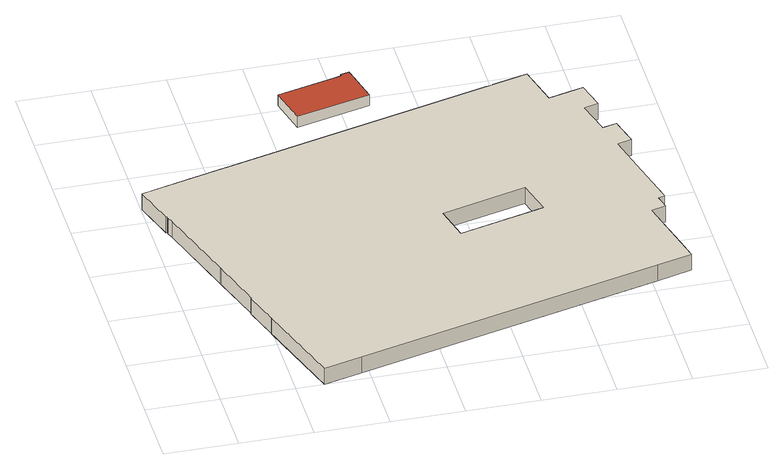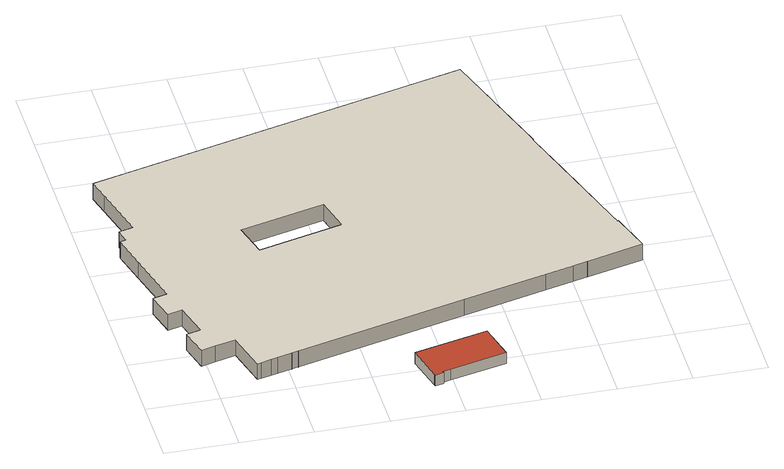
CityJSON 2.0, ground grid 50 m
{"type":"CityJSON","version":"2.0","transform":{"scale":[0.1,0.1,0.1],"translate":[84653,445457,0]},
"CityObjects":{
"building1":{"type":"Building","attributes":{"yearOfConstruction":1950,"measuredHeight":12.5,"storeysAboveGround":4},"geometry":[{"type":"Solid","lod":"1.2","boundaries":[[[[0,1,2,3,4,5,6,7,8,9,10,11,12,13,14,15,16,17,18,19,20,21,22,23,24,25,26,27,28,29,30,31,32,33,34,35,36,37,38,39,40,41,42,43,44,45,46,47,48,49,50],[51,52,53,54]],[[55,56,57,58,59,60,61,62,63,64,65,66,67,68,69,70,71,72,73,74,75,76,77,78,79,80,81,82,83,84,85,86,87,88,89,90,91,92,93,94,95,96,97,98,99,100,101,102,103,104,105],[106,107,108,109]],[[50,49,56,55]],[[49,48,57,56]],[[48,47,58,57]],[[47,46,59,58]],[[46,45,60,59]],[[45,44,61,60]],[[44,43,62,61]],[[43,42,63,62]],[[42,41,64,63]],[[41,40,65,64]],[[40,39,66,65]],[[39,38,67,66]],[[38,37,68,67]],[[37,36,69,68]],[[36,35,70,69]],[[35,34,71,70]],[[34,33,72,71]],[[33,32,73,72]],[[32,31,74,73]],[[31,30,75,74]],[[30,29,76,75]],[[29,28,77,76]],[[28,27,78,77]],[[27,26,79,78]],[[26,25,80,79]],[[25,24,81,80]],[[24,23,82,81]],[[23,22,83,82]],[[22,21,84,83]],[[21,20,85,84]],[[20,19,86,85]],[[19,18,87,86]],[[18,17,88,87]],[[17,16,89,88]],[[16,15,90,89]],[[15,14,91,90]],[[14,13,92,91]],[[13,12,93,92]],[[12,11,94,93]],[[11,10,95,94]],[[10,9,96,95]],[[9,8,97,96]],[[8,7,98,97]],[[7,6,99,98]],[[6,5,100,99]],[[5,4,101,100]],[[4,3,102,101]],[[3,2,103,102]],[[2,1,104,103]],[[1,0,105,104]],[[0,50,55,105]]],[[[54,53,107,106]],[[53,52,108,107]],[[52,51,109,108]],[[51,54,106,109]]]]}]},
"building2":{"type":"Building","attributes":{"yearOfConstruction":1998,"measuredHeight":8.49,"storeysAboveGround":2},"geometry":[{"type":"Solid","lod":"1.2","boundaries":[[[[110,111,112,113,114,115,116,117,118]],[[119,120,121,122,123,124,125,126,127]],[[118,117,120,119]],[[117,116,121,120]],[[116,115,122,121]],[[115,114,123,122]],[[114,113,124,123]],[[113,112,125,124]],[[112,111,126,125]],[[111,110,127,126]],[[110,118,119,127]]]],"semantics":{"surfaces":[{"type":"GroundSurface"},{"type":"RoofSurface"},{"type":"WallSurface"}],"values":[[0,1,2,2,2,2,2,2,2,2,2]]}}]}
},
"vertices":[
[2475,2788,2],[2476,2789,2],[2477,2786,2],[2579,2812,2],[2624,2823,2],[2695,2842,2],[2719,2848,2],[2792,2557,2],[2938,2594,2],[3035,2619,2],[3085,2424,2],[2988,2399,2],[3051,2158,2],[3148,2183,2],[3199,1988,2],[3101,1963,2],[3199,1576,2],[3258,1342,2],[3260,1332,2],[3215,1321,2],[3240,1223,2],[3140,1198,2],[3237,812,2],[3274,666,2],[3033,603,2],[947,67,2],[686,1,2],[489,622,2],[488,623,2],[412,863,2],[416,864,2],[415,868,2],[411,881,2],[302,1227,2],[298,1239,2],[118,1809,2],[104,1851,2],[101,1859,2],[100,1864,2],[94,1862,2],[3,2150,2],[394,2251,2],[396,2251,2],[494,2277,2],[689,2326,2],[1264,2474,2],[2431,2774,2],[2430,2777,2],[2432,2777,2],[2433,2774,2],[2475,2785,2],[1891,1241,2],[2472,1391,2],[2411,1633,2],[1830,1484,2],[2475,2785,127],[2433,2774,127],[2432,2777,127],[2430,2777,127],[2431,2774,127],[1264,2474,127],[689,2326,127],[494,2277,127],[396,2251,127],[394,2251,127],[3,2150,127],[94,1862,127],[100,1864,127],[101,1859,127],[104,1851,127],[118,1809,127],[298,1239,127],[302,1227,127],[411,881,127],[415,868,127],[416,864,127],[412,863,127],[488,623,127],[489,622,127],[686,1,127],[947,67,127],[3033,603,127],[3274,666,127],[3237,812,127],[3140,1198,127],[3240,1223,127],[3215,1321,127],[3260,1332,127],[3258,1342,127],[3199,1576,127],[3101,1963,127],[3199,1988,127],[3148,2183,127],[3051,2158,127],[2988,2399,127],[3085,2424,127],[3035,2619,127],[2938,2594,127],[2792,2557,127],[2719,2848,127],[2695,2842,127],[2624,2823,127],[2579,2812,127],[2477,2786,127],[2476,2789,127],[2475,2788,127],[1830,1484,127],[2411,1633,127],[2472,1391,127],[1891,1241,127],
[1517,3150,4],[1570,3163,4],[1567,3175,4],[1626,3190,4],[1629,3178,4],[1630,3178,4],[1694,2915,4],[1188,2792,4],[1125,3055,4],[1125,3055,89],[1188,2792,89],[1694,2915,89],[1630,3178,89],[1629,3178,89],[1626,3190,89],[1567,3175,89],[1570,3163,89],[1517,3150,89]
]}
